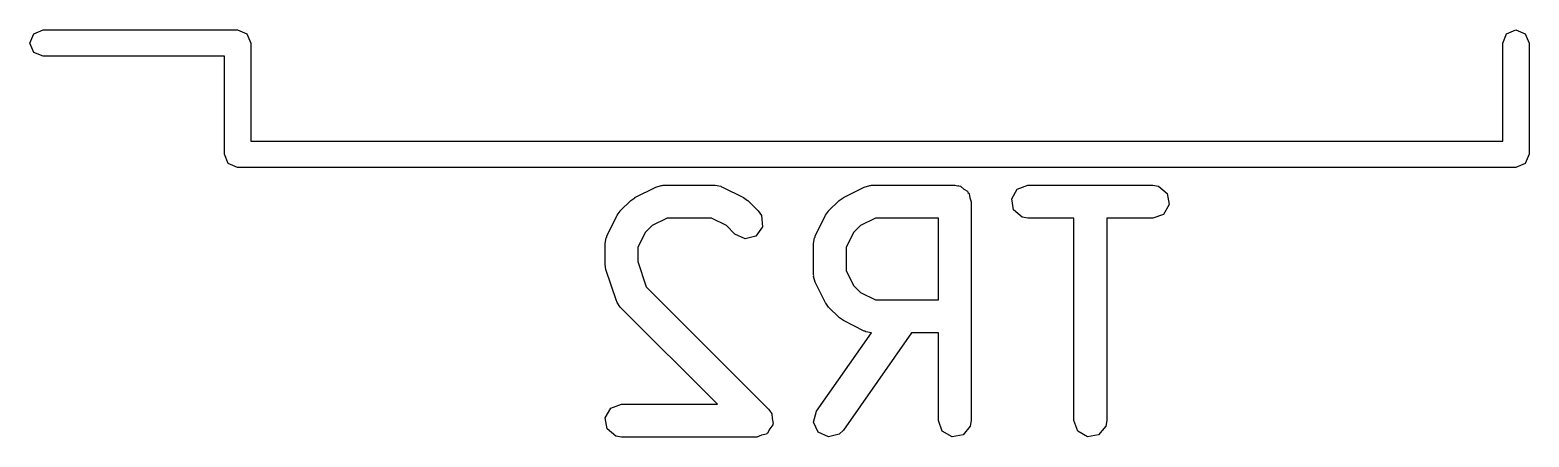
# Model space of a CAD drawing. Extents: x 4.56 to 9.29, y -6.2 to -0.8.
# Drawn here: x 5.8618 to 6.1315, y -4.9708 to -4.8976 of the extents above; entities that cross this region are included whole.
import ezdxf

# ---------------------------------------------------------------- set-up
doc = ezdxf.new("R2010")
doc.units = 0
doc.header["$MEASUREMENT"] = 0
doc.layers.add('BLACK', color=7, linetype='CONTINUOUS')

msp = doc.modelspace()

# ---------------------------------------------------------------- linework, layer by layer
at = {"layer": 'BLACK', "linetype": 'CONTINUOUS'}
for p, q in [((5.8625, -4.89827), (5.86417, -4.89757)), ((5.86417, -4.89757), (5.89917, -4.89757)), ((5.89917, -4.89757), (5.90084, -4.89827)), ((6.1275, -4.89827), (6.12917, -4.89757)), ((6.12917, -4.89757), (6.13084, -4.89827)), ((5.86181, -4.89994), (5.8625, -4.89827)), ((5.8625, -4.90161), (5.86181, -4.89994)), ((5.90084, -4.89827), (5.90154, -4.89994)), ((5.90154, -4.89994), (5.90154, -4.91757)), ((6.12681, -4.89994), (6.1275, -4.89827)), ((6.12681, -4.91757), (6.12681, -4.89994)), ((6.13084, -4.89827), (6.13154, -4.89994)), ((6.13154, -4.89994), (6.13154, -4.91994)), ((5.86417, -4.9023), (5.8625, -4.90161)), ((5.89681, -4.9023), (5.86417, -4.9023)), ((5.89681, -4.91994), (5.89681, -4.9023)), ((5.90154, -4.91757), (6.12681, -4.91757)), ((5.8975, -4.92161), (5.89681, -4.91994)), ((5.89917, -4.9223), (5.8975, -4.92161)), ((6.12917, -4.9223), (5.89917, -4.9223)), ((6.13084, -4.92161), (6.12917, -4.9223)), ((6.13154, -4.91994), (6.13084, -4.92161)), ((5.9699, -4.92826), (5.97063, -4.92775)), ((5.97063, -4.92775), (5.97067, -4.92771)), ((5.97067, -4.92771), (5.97442, -4.92583)), ((5.97442, -4.92583), (5.9754, -4.92554)), ((5.9754, -4.92554), (5.97558, -4.92558)), ((5.97558, -4.92558), (5.97574, -4.92552)), ((5.97574, -4.92552), (5.98512, -4.92552)), ((5.98512, -4.92552), (5.98613, -4.9257)), ((5.98613, -4.9257), (5.98626, -4.92581)), ((5.98626, -4.92581), (5.98644, -4.92583)), ((5.98644, -4.92583), (5.99019, -4.92771)), ((5.99019, -4.92771), (5.99089, -4.92823)), ((6.0074, -4.92826), (6.00812, -4.92775)), ((6.00812, -4.92775), (6.00817, -4.92771)), ((6.00817, -4.92771), (6.01192, -4.92583)), ((6.01192, -4.92583), (6.0129, -4.92554)), ((6.0129, -4.92554), (6.01307, -4.92558)), ((6.01307, -4.92558), (6.01324, -4.92552)), ((6.01324, -4.92552), (6.02823, -4.92552)), ((6.02823, -4.92552), (6.02862, -4.92559)), ((6.02862, -4.92559), (6.02875, -4.92557)), ((6.02875, -4.92557), (6.02886, -4.92563)), ((6.02886, -4.92563), (6.02924, -4.9257)), ((6.02924, -4.9257), (6.02983, -4.92619)), ((6.02983, -4.92619), (6.0305, -4.92658)), ((6.0305, -4.92658), (6.03059, -4.92683)), ((6.03059, -4.92683), (6.03079, -4.927)), ((6.03079, -4.927), (6.03093, -4.92775)), ((6.03093, -4.92775), (6.03119, -4.92847)), ((6.03845, -4.92796), (6.03946, -4.92621)), ((6.03946, -4.92621), (6.04136, -4.92552)), ((6.04136, -4.92552), (6.06386, -4.92552)), ((6.06386, -4.92552), (6.06487, -4.9257)), ((6.06487, -4.9257), (6.06641, -4.927)), ((6.06641, -4.927), (6.06676, -4.92899)), ((5.96748, -4.9309), (5.968, -4.93019)), ((5.968, -4.93019), (5.96803, -4.93013)), ((5.96803, -4.93013), (5.9699, -4.92826)), ((5.99089, -4.92823), (5.99095, -4.92826)), ((5.99095, -4.92826), (5.99283, -4.93013)), ((5.99283, -4.93013), (5.99342, -4.93097)), ((6.00497, -4.9309), (6.0055, -4.93019)), ((6.0055, -4.93019), (6.00552, -4.93013)), ((6.00552, -4.93013), (6.0074, -4.92826)), ((6.03119, -4.92847), (6.03119, -4.96784)), ((6.0388, -4.92995), (6.03845, -4.92796)), ((6.04035, -4.93125), (6.0388, -4.92995)), ((6.06676, -4.92899), (6.06575, -4.93074)), ((5.9656, -4.93465), (5.96748, -4.9309)), ((5.97374, -4.93277), (5.97254, -4.93397)), ((5.97644, -4.93143), (5.97374, -4.93277)), ((5.98442, -4.93143), (5.97644, -4.93143)), ((5.98712, -4.93277), (5.98442, -4.93143)), ((5.98865, -4.93431), (5.98712, -4.93277)), ((5.99359, -4.93299), (5.99243, -4.93464)), ((5.99342, -4.93097), (5.99359, -4.93299)), ((6.0031, -4.93465), (6.00497, -4.9309)), ((6.01124, -4.93277), (6.01004, -4.93397)), ((6.01393, -4.93143), (6.01124, -4.93277)), ((6.02528, -4.93143), (6.01393, -4.93143)), ((6.02528, -4.94614), (6.02528, -4.93143)), ((6.04136, -4.93143), (6.04035, -4.93125)), ((6.04965, -4.93143), (6.04136, -4.93143)), ((6.04965, -4.96784), (6.04965, -4.93143)), ((6.06386, -4.93143), (6.05556, -4.93143)), ((6.05556, -4.93143), (6.05556, -4.96784)), ((6.06575, -4.93074), (6.06386, -4.93143)), ((5.96529, -4.93597), (5.96547, -4.93496)), ((5.96547, -4.93496), (5.96558, -4.93483)), ((5.96558, -4.93483), (5.9656, -4.93465)), ((5.97254, -4.93397), (5.9712, -4.93667)), ((5.99048, -4.93516), (5.98865, -4.93431)), ((5.99243, -4.93464), (5.99048, -4.93516)), ((6.00279, -4.93597), (6.00296, -4.93496)), ((6.00296, -4.93496), (6.00308, -4.93483)), ((6.00308, -4.93483), (6.0031, -4.93465)), ((6.01004, -4.93397), (6.00869, -4.93667)), ((5.96529, -4.93972), (5.96529, -4.93597)), ((5.9712, -4.93667), (5.9712, -4.93924)), ((6.00279, -4.9416), (6.00279, -4.93597)), ((6.00869, -4.93667), (6.00869, -4.9409)), ((5.96531, -4.93978), (5.96529, -4.93972)), ((5.96544, -4.94066), (5.96531, -4.93978)), ((5.96732, -4.94628), (5.96544, -4.94066)), ((5.9712, -4.93924), (5.9727, -4.94375)), ((6.00869, -4.9409), (6.01004, -4.9436)), ((5.9727, -4.94375), (5.9947, -4.96576)), ((6.00285, -4.94176), (6.00279, -4.9416)), ((6.0028, -4.94193), (6.00285, -4.94176)), ((6.0031, -4.94292), (6.0028, -4.94193)), ((6.00497, -4.94667), (6.0031, -4.94292)), ((6.01004, -4.9436), (6.01124, -4.94479)), ((5.96743, -4.94642), (5.96732, -4.94628)), ((5.96744, -4.94659), (5.96743, -4.94642)), ((5.96803, -4.94743), (5.96744, -4.94659)), ((6.00502, -4.94671), (6.00497, -4.94667)), ((6.00552, -4.94743), (6.00502, -4.94671)), ((6.01124, -4.94479), (6.01393, -4.94614)), ((6.01393, -4.94614), (6.02528, -4.94614)), ((5.98549, -4.96489), (5.96803, -4.94743)), ((6.0074, -4.94931), (6.00552, -4.94743)), ((6.00746, -4.94934), (6.0074, -4.94931)), ((6.00817, -4.94986), (6.00746, -4.94934)), ((6.00332, -4.96615), (6.0132, -4.95204)), ((6.0204, -4.95205), (6.00816, -4.96954)), ((6.01192, -4.95174), (6.00817, -4.94986)), ((6.01209, -4.95176), (6.01192, -4.95174)), ((6.01223, -4.95187), (6.01209, -4.95176)), ((6.0132, -4.95204), (6.01223, -4.95187)), ((6.02528, -4.95205), (6.0204, -4.95205)), ((6.02528, -4.96784), (6.02528, -4.95205)), ((5.96533, -4.96733), (5.96634, -4.96558)), ((5.96634, -4.96558), (5.96824, -4.96489)), ((5.96824, -4.96489), (5.98549, -4.96489)), ((5.96569, -4.96932), (5.96533, -4.96733)), ((5.9947, -4.96576), (5.99507, -4.96628)), ((5.99507, -4.96628), (5.99517, -4.96637)), ((5.99517, -4.96637), (5.99519, -4.96645)), ((5.99519, -4.96645), (5.99529, -4.9666)), ((5.99529, -4.9666), (5.99537, -4.96748)), ((5.99537, -4.96748), (5.99552, -4.96836)), ((6.0028, -4.9681), (6.00332, -4.96615)), ((6.00365, -4.96993), (6.0028, -4.9681)), ((6.02597, -4.96974), (6.02528, -4.96784)), ((6.03119, -4.96784), (6.03101, -4.96885)), ((6.05035, -4.96974), (6.04965, -4.96784)), ((6.05556, -4.96784), (6.05538, -4.96885)), ((5.96723, -4.97062), (5.96569, -4.96932)), ((5.96824, -4.9708), (5.96723, -4.97062)), ((5.99261, -4.9708), (5.96824, -4.9708)), ((5.99345, -4.97049), (5.99261, -4.9708)), ((5.99431, -4.97026), (5.99345, -4.97049)), ((5.99439, -4.97015), (5.99431, -4.97026)), ((5.99451, -4.97011), (5.99439, -4.97015)), ((5.99496, -4.96934), (5.99451, -4.97011)), ((5.99547, -4.96861), (5.99496, -4.96934)), ((5.99552, -4.96836), (5.99545, -4.96847)), ((5.99545, -4.96847), (5.99547, -4.96861)), ((6.00548, -4.97078), (6.00365, -4.96993)), ((6.00743, -4.97026), (6.00548, -4.97078)), ((6.00816, -4.96954), (6.00743, -4.97026)), ((6.02772, -4.97075), (6.02597, -4.96974)), ((6.02971, -4.9704), (6.02772, -4.97075)), ((6.03101, -4.96885), (6.02971, -4.9704)), ((6.05209, -4.97075), (6.05035, -4.96974)), ((6.05408, -4.9704), (6.05209, -4.97075)), ((6.05538, -4.96885), (6.05408, -4.9704))]:
    msp.add_line(p, q, dxfattribs=at)

doc.saveas('drawing.dxf')
